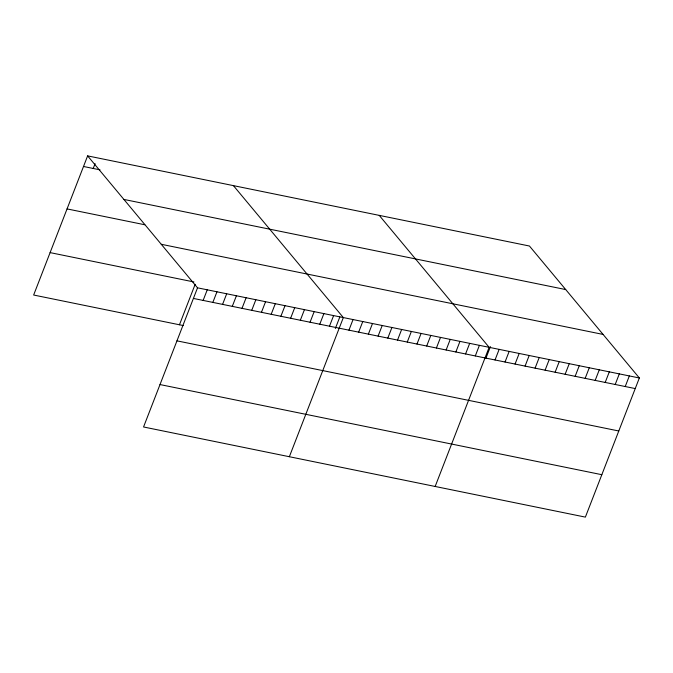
<?xml version="1.0" encoding="UTF-8"?>
<svg xmlns="http://www.w3.org/2000/svg" width="673" height="673" viewBox="0 0 673 673"><rect width="100%" height="100%" fill="white"/><g stroke="black" fill="none" stroke-linecap="round" stroke-linejoin="round"><path stroke-width="1.01" d="M87.625 155.884L197.526 287.825L143.551 426.976L585.375 517.116L639.35 377.974L529.449 246.024L87.625 155.884L33.65 295.026L183.342 325.572M93.227 168.469L95.103 163.648M179.455 324.773L195.162 284.284M203.137 300.41L207.25 289.811M212.853 302.396L216.967 291.796M222.578 304.381L226.683 293.781M232.294 306.366L236.408 295.758M242.011 308.343L246.125 297.744M251.736 310.329L255.849 299.729M261.452 312.314L265.566 301.706M271.177 314.299L275.291 303.691M280.893 316.276L285.007 305.677M290.618 318.262L294.724 307.662M300.335 320.247L304.448 309.639M310.051 322.232L314.165 311.624M319.776 324.209L323.89 313.61M329.492 326.195L333.606 315.595M335.347 328.491L339.84 316.924M289.356 456.723L343.331 317.572L233.422 185.63M348.934 330.157L353.047 319.557M358.659 332.142L362.772 321.543M368.375 334.128L372.489 323.528M378.1 336.113L382.205 325.505M387.816 338.09L391.93 327.49M397.533 340.075L401.646 329.476M407.258 342.061L411.371 331.453M416.974 344.046L421.088 333.438M426.699 346.023L430.813 335.423M436.415 348.008L440.529 337.409M446.14 349.994L450.245 339.385M455.857 351.979L459.97 341.371M465.573 353.956L469.687 343.356M475.298 355.941L479.412 345.342M435.153 486.47L489.128 347.318L379.227 215.377M485.948 358.179L490.432 346.612M495.034 359.971L499.147 349.363M505.044 362.007L509.158 351.407M515.064 364.051L519.177 353.451M525.075 366.095L529.188 355.495M535.094 368.139L539.199 357.54M545.105 370.184L549.218 359.584M555.124 372.228L559.229 361.62M565.135 374.272L569.249 363.664M575.146 376.316L579.26 365.708M585.165 378.361L589.279 367.752M595.176 380.396L599.29 369.797M605.195 382.441L609.309 371.841M615.206 384.485L619.32 373.885M625.225 386.529L629.339 375.929M83.511 166.483L100.033 169.857M123.891 199.427L565.715 289.567M67.056 208.908L144.821 224.765M161.259 244.282L603.084 334.431M50.105 252.611L193.959 281.962M197.526 287.825L639.35 377.974M193.412 298.433L635.236 388.573M176.957 340.849L618.781 430.989M160.006 384.561L601.83 474.701"/></g></svg>
